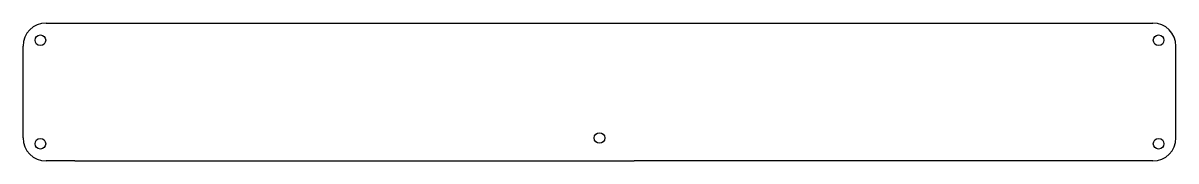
# Model space of a CAD drawing. Extents: x 33 to 271, y -53 to -24.
import ezdxf

# ---------------------------------------------------------------- set-up
doc = ezdxf.new("R2010")
doc.units = 0
doc.layers.add('BLACK', color=7, linetype='CONTINUOUS')

msp = doc.modelspace()

# ---------------------------------------------------------------- linework, layer by layer
at = {"layer": 'BLACK', "linetype": 'CONTINUOUS'}
for p, q in [((37.4992, -24.2795), (49.7993, -24.2795)), ((37.4992, -24.2795), (49.7993, -24.2795)), ((49.7993, -24.2795), (253.799, -24.2795)), ((53.7993, -24.2795), (99.7993, -24.2795)), ((103.799, -24.2795), (149.799, -24.2795)), ((153.799, -24.2795), (199.799, -24.2795)), ((203.799, -24.2795), (249.799, -24.2795)), ((253.799, -24.2795), (266.099, -24.2795)), ((253.799, -24.2795), (266.099, -24.2795)), ((32.7362, -48.092), (32.7368, -29.042)), ((270.862, -48.092), (270.862, -29.042)), ((43.4519, -52.8545), (37.4988, -52.8545)), ((43.4519, -52.8545), (144.655, -52.8545)), ((144.655, -52.8545), (158.943, -52.8545)), ((233.953, -52.8545), (158.943, -52.8545)), ((266.1, -52.8545), (233.953, -52.8545))]:
    msp.add_line(p, q, dxfattribs=at)
at = {"layer": 'BLACK'}
for centre in [(36.3086, -27.8514), (267.29, -27.8514), (151.799, -48.092), (36.3081, -49.2826), (267.29, -49.2826)]:
    msp.add_circle(centre, 1.1, dxfattribs=at)
for centre, start, end in [((37.4992, -29.042), 90, 180), ((37.4992, -29.042), 90, 180), ((266.099, -29.042), 0, 90), ((266.099, -29.042), 0, 90), ((37.4988, -48.092), 180, 270), ((266.1, -48.092), -90, 0)]:
    msp.add_arc(centre, 4.7625, start, end, dxfattribs=at)

doc.saveas('drawing.dxf')
